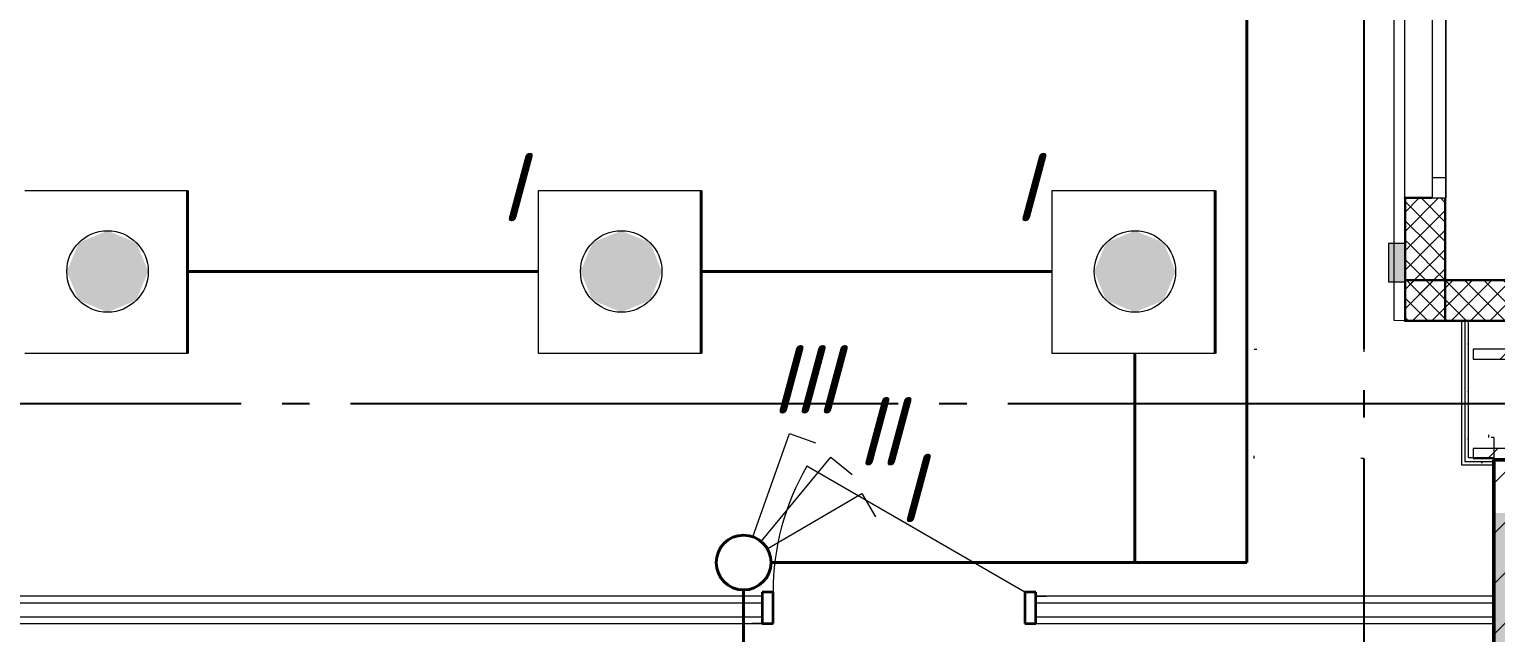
# Model space of a CAD drawing. Header units: millimetres. Extents: x 0 to 1286, y 0 to 420.
# Drawn here: x 466.5 to 520, y 301.2 to 323.3 of the extents above; entities that cross this region are included whole.
import ezdxf

# ---------------------------------------------------------------- set-up
doc = ezdxf.new("R2010")
doc.units = ezdxf.units.MM
doc.linetypes.add('ГОСТ 2.303 5', pattern=[24, 20, -1.5, 1, -1.5])
doc.linetypes.add('СПКБ-0000-000-АР#002$0$Achse', pattern=[2300, 0, -800, 1500, 0])
for name, color, linetype in [('Viewport2ForCustomObjects_0', 7, 'Continuous'), ('СПКБ-0000-000-АР#002$0$Двери ArchiCAD', 7, 'Continuous'), ('СПКБ-0000-000-АР#002$0$Колонны новые', 7, 'Continuous'), ('СПКБ-0000-000-АР#002$0$Окна ArchiCAD', 7, 'Continuous'), ('СПКБ-0000-000-АР#002$0$Перекрытие новые', 7, 'Continuous'), ('СПКБ-0000-000-АР#002$0$Стены', 7, 'Continuous'), ('СПКБ-0000-000-АР#002$0$Фахверк', 7, 'Continuous'), ('Строительные оси', 7, 'Continuous'), ('ЭО_РАБОЧЕЕ ОСВЕЩЕНИЕ', 7, 'Continuous')]:
    doc.layers.add(name, color=color, linetype=linetype)
for name, color, linetype, lineweight, true_color in [('СПКБ-0000-000-АР#002$0$Двери ArchiCAD_Ном._пера__161', 7, 'Continuous', 13, 0xe11606), ('СПКБ-0000-000-АР#002$0$Двери ArchiCAD_Ном._пера__23', 7, 'Continuous', 35, 0xff6600), ('СПКБ-0000-000-АР#002$0$Двери ArchiCAD_Ном._пера__3', 7, 'Continuous', 18, 0xff6600), ('СПКБ-0000-000-АР#002$0$Колонны новые_Ном._пера__108', 7, 'Continuous', 13, 0xfd8379), ('СПКБ-0000-000-АР#002$0$Окна ArchiCAD_Ном._пера__68', 7, 'Continuous', 20, 0xfd4435), ('СПКБ-0000-000-АР#002$0$Перекрытие новые_Ном._пера__161', 7, 'Continuous', 13, 0xe11606), ('СПКБ-0000-000-АР#002$0$Стены_Ном._пера__161', 7, 'Continuous', 13, 0xe11606), ('СПКБ-0000-000-АР#002$0$Стены_Ном._пера__58', 7, 'Continuous', 50, 0xdf0000), ('СПКБ-0000-000-АР#002$0$Стены_Ном._пера__68', 7, 'Continuous', 20, 0xfd4435), ('СПКБ-0000-000-АР#002$0$Фахверк_Ном._пера__102', 7, 'Continuous', 13, 0xcccccc)]:
    doc.layers.add(name, color=color, linetype=linetype, lineweight=lineweight, true_color=true_color)
for name, color, linetype, lineweight in [('СПКБ-0000-000-АР#002$0$Колонны новые_Ном._пера__20', 1, 'Continuous', 20), ('СПКБ-0000-000-АР#002$0$Линии_Ном._пера__2', 8, 'Continuous', 15), ('СПКБ-0000-000-АР#002$0$Окна ArchiCAD_Ном._пера__6', 5, 'Continuous', 9), ('СПКБ-0000-000-АР#002$0$Стены_Ном._пера__1', 7, 'Continuous', 13), ('СПКБ-0000-000-АР#002$0$Стены_Ном._пера__20', 1, 'Continuous', 20), ('СПКБ-0000-000-АР#002$0$Текст_Ном._пера__1', 7, 'Continuous', 13), ('СПКБ-0000-000-АР#002$0$Фахверк_Ном._пера__1', 7, 'Continuous', 13)]:
    doc.layers.add(name, color=color, linetype=linetype, lineweight=lineweight)
doc.styles.add('2.5', font='isocpeui.ttf')
pattern_1 = [(45, (0, 0), (-35.35534, 35.35534), []), (135, (0, 0), (35.35534, 35.35534), [])]
pattern_2 = [(0, (0, 0), (0, 75), [0, -75])]
pattern_3 = [(0, (0, 0), (0, 173.2051), [0, -100]), (0, (50, 86.6), (0, 173.2051), [0, -100])]

# ---------------------------------------------------------------- blocks, each defined once
blk = doc.blocks.new('*E728')
at = {"layer": 'Строительные оси', "color": 3, "linetype": 'ГОСТ 2.303 5', "lineweight": 25}
for p, q in [((177.431, 258.857), (177.431, -45.143)), ((280.431, 188.857), (-283.569, 188.857))]:
    blk.add_line(p, q, dxfattribs=at)
at = {"layer": 'ЭО_РАБОЧЕЕ ОСВЕЩЕНИЕ', "color": 5, "lineweight": 40}
for p, q in [((173.163, 183.059), (173.163, 217.37)), ((134.477, 196.647), (134.477, 190.697)), ((153.239, 196.647), (153.239, 190.697)), ((172.001, 196.647), (172.001, 190.697)), ((134.477, 193.689), (147.289, 193.689)), ((166.051, 193.689), (153.239, 193.689)), ((169.07, 183.061), (169.074, 190.697)), ((155.785, 183.059), (169.07, 183.059)), ((169.07, 183.061), (173.163, 183.059)), ((169.07, 183.059), (169.07, 183.061)), ((154.785, 165.131), (154.785, 182.059))]:
    blk.add_line(p, q, dxfattribs=at)
at = {"layer": 'ЭО_РАБОЧЕЕ ОСВЕЩЕНИЕ', "color": 7, "lineweight": 0}
for p, q in [((128.527, 196.647), (134.477, 196.647)), ((147.289, 190.697), (147.289, 196.647)), ((147.289, 196.647), (153.239, 196.647)), ((166.051, 190.697), (166.051, 196.647)), ((166.051, 196.647), (172.001, 196.647)), ((134.477, 190.697), (128.527, 190.697)), ((153.239, 190.697), (147.289, 190.697)), ((172.001, 190.697), (166.051, 190.697)), ((155.121, 184.001), (156.466, 187.768)), ((156.466, 187.768), (157.407, 187.432)), ((155.423, 183.829), (157.975, 186.909)), ((157.975, 186.909), (158.745, 186.271)), ((155.648, 183.564), (159.099, 185.586)), ((159.099, 185.586), (159.605, 184.723))]:
    blk.add_line(p, q, dxfattribs=at)
for centre in [(131.552, 193.689), (150.314, 193.689), (169.076, 193.689)]:
    blk.add_circle(centre, 1.488, dxfattribs=at)
at = {"layer": 'ЭО_РАБОЧЕЕ ОСВЕЩЕНИЕ', "color": 5, "lineweight": 40}
blk.add_circle((154.785, 183.059), 1, dxfattribs=at)
at = {"layer": 'ЭО_РАБОЧЕЕ ОСВЕЩЕНИЕ', "color": 5, "lineweight": 0}
for points in [[(131.552, 195.177), (130.5, 194.741), (132.604, 194.741)], [(150.314, 195.177), (149.262, 194.741), (151.366, 194.741)], [(169.076, 195.177), (168.024, 194.741), (170.127, 194.741)], [(130.5, 194.741), (130.065, 193.689), (133.04, 193.689)], [(130.5, 194.741), (132.604, 194.741), (133.04, 193.689)], [(149.262, 194.741), (148.826, 193.689), (151.801, 193.689)], [(149.262, 194.741), (151.366, 194.741), (151.801, 193.689)], [(168.024, 194.741), (167.588, 193.689), (170.563, 193.689)], [(168.024, 194.741), (170.127, 194.741), (170.563, 193.689)], [(130.065, 193.689), (130.5, 192.637), (132.604, 192.637)], [(130.065, 193.689), (133.04, 193.689), (132.604, 192.637)], [(148.826, 193.689), (149.262, 192.637), (151.366, 192.637)], [(148.826, 193.689), (151.801, 193.689), (151.366, 192.637)], [(167.588, 193.689), (168.024, 192.637), (170.127, 192.637)], [(167.588, 193.689), (170.563, 193.689), (170.127, 192.637)], [(130.5, 192.637), (132.604, 192.637), (131.552, 192.202)], [(149.262, 192.637), (151.366, 192.637), (150.314, 192.202)], [(168.024, 192.637), (170.127, 192.637), (169.076, 192.202)]]:
    blk.add_solid(points, dxfattribs=at)
blk = doc.blocks.new('СПКБ-0000-000-АР#002$0$Перекрытие_1', base_point=(-24406.7, -2530.4))
at = {"layer": 'СПКБ-0000-000-АР#002$0$Перекрытие новые_Ном._пера__161', "color": 12, "linetype": 'Continuous', "lineweight": 13, "true_color": 0xe11606, "flags": 128}
blk.add_lwpolyline([(-17956.9, 25286.1), (17852.7, 25286.1), (17852.7, 19190.9), (22461.7, 19187.9), (22461.7, 18552.9), (22461.7, 17602.9), (22461.7, 15678), (25022.7, 15678), (25022.7, 12764.4), (19954.3, 12763.6), (19944.2, 10016.9), (25022.7, 10016.9), (25022.7, 7088.9), (22461.7, 7088.9), (22461.7, 5117.1), (22461.7, 4167.1), (22461.7, 3579), (17852.7, 3579), (17852.7, -2530.3), (5844.3, -2530.3)], dxfattribs=at)
blk = doc.blocks.new('СПКБ-0000-000-АР#002$0$Стена_3', base_point=(25022.7, 19187.9))
at = {"layer": 'СПКБ-0000-000-АР#002$0$Стены_Ном._пера__68', "linetype": 'Continuous', "lineweight": 20, "true_color": 0xfd4435}
for points in [[(17893.1, 19334.9), (18633.1, 19334.9), (18633.1, 19337.9), (17893.1, 19337.9)], [(17893.1, 19190.9), (17893.1, 19187.9), (18633.1, 19187.9), (18633.1, 19190.9)]]:
    blk.add_hatch(color=20, dxfattribs=at).paths.add_polyline_path(points)
h = blk.add_hatch(dxfattribs=at)
h.set_pattern_fill('СЕТКА_5X5_ДИАГОНАЛЬНАЯ', color=20, style=0, pattern_type=2)
h.set_pattern_definition(pattern_1)
h.paths.add_polyline_path([(17893.1, 19190.9), (18633.1, 19190.9), (18633.1, 19287.9), (18633.1, 19334.9), (17893.1, 19334.9)])
at = {"layer": 'СПКБ-0000-000-АР#002$0$Стены_Ном._пера__68', "color": 20, "linetype": 'Continuous', "lineweight": 20, "true_color": 0xfd4435}
for p, q in [((18633.1, 19334.9), (17893.1, 19334.9)), ((17893.1, 19190.9), (18633.1, 19190.9))]:
    blk.add_line(p, q, dxfattribs=at)
at = {"layer": 'СПКБ-0000-000-АР#002$0$Стены_Ном._пера__68', "color": 20, "linetype": 'Continuous', "lineweight": 20, "true_color": 0xfd4435, "flags": 128}
for points in [[(18633.1, 19337.9), (17893.1, 19337.9)], [(17893.1, 19337.9), (17893.1, 19187.9)], [(17893.1, 19187.9), (18633.1, 19187.9)]]:
    blk.add_lwpolyline(points, dxfattribs=at)
blk = doc.blocks.new('СПКБ-0000-000-АР#002$0$Двустворчатое Окно 19')
at = {"layer": 'СПКБ-0000-000-АР#002$0$Окна ArchiCAD_Ном._пера__6', "color": 5, "linetype": 'Continuous', "lineweight": 9}
for p, q in [((-747, 100), (747, 100)), ((-750, 0), (-675, 0)), ((-675, 0), (-675, -50)), ((-675, 0), (-75, 0)), ((-75, -50), (-75, 0)), ((-75, 0), (0, 0)), ((0, 0), (75, 0)), ((75, 0), (75, -50)), ((75, 0), (675, 0)), ((675, -50), (675, 0)), ((675, 0), (750, 0)), ((-750, -50), (750, -50)), ((-675, -50), (-750, -50)), ((-75, -50), (-675, -50)), ((0, -50), (-75, -50)), ((75, -50), (0, -50)), ((675, -50), (75, -50)), ((750, -50), (675, -50))]:
    blk.add_line(p, q, dxfattribs=at)
at = {"layer": 'СПКБ-0000-000-АР#002$0$Окна ArchiCAD_Ном._пера__68', "color": 20, "linetype": 'Continuous', "lineweight": 20, "true_color": 0xfd4435}
for p, q in [((-750, -47), (-750, 0)), ((750, -47), (750, 0)), ((-750, -50), (-750, -47)), ((750, -50), (750, -47))]:
    blk.add_line(p, q, dxfattribs=at)
blk = doc.blocks.new('СПКБ-0000-000-АР#002$0$Стена_7', base_point=(17892.7, 19187.9))
at = {"layer": 'СПКБ-0000-000-АР#002$0$Стены_Ном._пера__68', "linetype": 'Continuous', "lineweight": 20, "true_color": 0xfd4435}
h = blk.add_hatch(dxfattribs=at)
h.set_pattern_fill('СЕТКА_5X5_ДИАГОНАЛЬНАЯ', color=20, style=0, pattern_type=2)
h.set_pattern_definition(pattern_1)
h.paths.add_polyline_path([(17895.7, 25309.1), (17895.7, 25025.7), (18039.7, 25025.7), (18039.7, 25453.1)])
for points in [[(18042.7, 25025.7), (18042.7, 25456.1), (18039.7, 25453.1), (18039.7, 25025.7)], [(17892.7, 25306.1), (17892.7, 25025.7), (17895.7, 25025.7), (17895.7, 25309.1)], [(17895.7, 25025.7), (17893.1, 25025.7), (17893.1, 24885.7), (17895.7, 24885.7)], [(18042.7, 24885.7), (18042.7, 25025.7), (18039.7, 25025.7), (18039.7, 24885.7)], [(17892.7, 24885.7), (17892.7, 21136.2), (17895.7, 21136.2), (17895.7, 24885.7)], [(18039.7, 24885.7), (18039.7, 21136.2), (18042.7, 21136.2), (18042.7, 24885.7)], [(17892.7, 21136.2), (17892.7, 21133.2), (17992.7, 21133.2), (17992.7, 21136.2), (17895.7, 21136.2)], [(17892.7, 19639.2), (17892.7, 19636.2), (17895.7, 19636.2), (17992.7, 19636.2), (17992.7, 19639.2)], [(17892.7, 19470.7), (17895.7, 19470.7), (17895.7, 19636.2), (17892.7, 19636.2)], [(18039.7, 19636.2), (18039.7, 19470.7), (18042.7, 19470.7), (18042.7, 19636.2)], [(17895.7, 19470.7), (17893.1, 19470.7), (17893.1, 19330.7), (17895.7, 19330.7)], [(18042.7, 19330.7), (18042.7, 19470.7), (18039.7, 19470.7), (18039.7, 19330.7)], [(17892.7, 19330.7), (17892.7, 19187.9), (17895.7, 19187.9), (17895.7, 19330.7)], [(18042.7, 19187.9), (18042.7, 19330.7), (18039.7, 19330.7), (18039.7, 19187.9)]]:
    blk.add_hatch(color=20, dxfattribs=at).paths.add_polyline_path(points)
h = blk.add_hatch(dxfattribs=at)
h.set_pattern_fill('СЕТКА_5X5_ДИАГОНАЛЬНАЯ', color=20, style=0, pattern_type=2)
h.set_pattern_definition(pattern_1)
h.paths.add_polyline_path([(18039.7, 24885.7), (18039.7, 25025.7), (17895.7, 25025.7), (17895.7, 24885.7)])
h = blk.add_hatch(dxfattribs=at)
h.set_pattern_fill('СЕТКА_5X5_ДИАГОНАЛЬНАЯ', color=20, style=0, pattern_type=2)
h.set_pattern_definition(pattern_1)
h.paths.add_polyline_path([(17895.7, 24885.7), (17895.7, 21136.2), (17992.7, 21136.2), (18039.7, 21136.2), (18039.7, 24885.7)])
h = blk.add_hatch(dxfattribs=at)
h.set_pattern_fill('СЕТКА_5X5_ДИАГОНАЛЬНАЯ', color=20, style=0, pattern_type=2)
h.set_pattern_definition(pattern_1)
h.paths.add_polyline_path([(17895.7, 19470.7), (18039.7, 19470.7), (18039.7, 19636.2), (17992.7, 19636.2), (17895.7, 19636.2)])
h = blk.add_hatch(dxfattribs=at)
h.set_pattern_fill('СЕТКА_5X5_ДИАГОНАЛЬНАЯ', color=20, style=0, pattern_type=2)
h.set_pattern_definition(pattern_1)
h.paths.add_polyline_path([(18039.7, 19330.7), (18039.7, 19470.7), (17895.7, 19470.7), (17895.7, 19330.7)])
h = blk.add_hatch(dxfattribs=at)
h.set_pattern_fill('СЕТКА_5X5_ДИАГОНАЛЬНАЯ', color=20, style=0, pattern_type=2)
h.set_pattern_definition(pattern_1)
h.paths.add_polyline_path([(17895.7, 19330.7), (17895.7, 19187.9), (18039.7, 19187.9), (18039.7, 19330.7)])
at = {"layer": 'СПКБ-0000-000-АР#002$0$Стены_Ном._пера__68', "color": 20, "linetype": 'Continuous', "lineweight": 20, "true_color": 0xfd4435}
for p, q in [((18039.7, 25025.7), (18039.7, 25453.1)), ((17895.7, 25309.1), (17895.7, 25025.7)), ((17895.7, 25025.7), (17895.7, 24885.7)), ((18039.7, 24885.7), (18039.7, 25025.7)), ((17895.7, 24885.7), (17895.7, 21136.2)), ((18039.7, 21136.2), (18039.7, 24885.7)), ((17892.7, 21136.2), (17892.7, 21133.2)), ((17992.7, 21133.2), (17892.7, 21133.2)), ((17895.7, 21136.2), (17992.7, 21136.2)), ((17992.7, 21136.2), (17992.7, 21133.2)), ((18039.7, 21136.2), (17992.7, 21136.2)), ((18042.7, 21136.2), (18039.7, 21136.2)), ((17992.7, 19639.2), (17892.7, 19639.2)), ((17892.7, 19636.2), (17892.7, 19639.2)), ((17895.7, 19636.2), (17895.7, 19470.7)), ((17895.7, 19636.2), (17992.7, 19636.2)), ((17992.7, 19636.2), (17992.7, 19639.2)), ((18039.7, 19636.2), (17992.7, 19636.2)), ((18039.7, 19470.7), (18039.7, 19636.2)), ((18042.7, 19636.2), (18039.7, 19636.2)), ((17895.7, 19470.7), (17895.7, 19330.7)), ((18039.7, 19330.7), (18039.7, 19470.7)), ((17895.7, 19330.7), (17895.7, 19187.9)), ((18039.7, 19187.9), (18039.7, 19330.7))]:
    blk.add_line(p, q, dxfattribs=at)
at = {"layer": 'СПКБ-0000-000-АР#002$0$Стены_Ном._пера__68', "color": 20, "linetype": 'Continuous', "lineweight": 20, "true_color": 0xfd4435, "flags": 128}
for points in [[(18042.7, 21136.2), (18042.7, 25456.1)], [(17892.7, 25306.1), (17892.7, 25025.7)], [(17892.7, 24885.7), (17892.7, 21136.2)], [(17892.7, 19636.2), (17892.7, 19470.7)], [(18042.7, 19187.9), (18042.7, 19636.2)], [(17892.7, 19330.7), (17892.7, 19187.9)], [(17892.7, 19187.9), (18042.7, 19187.9)]]:
    blk.add_lwpolyline(points, dxfattribs=at)
at = {"layer": 'СПКБ-0000-000-АР#002$0$Окна ArchiCAD', "color": 5, "linetype": 'Continuous', "lineweight": 9, "xscale": -1, "zscale": 1000, "rotation": 90}
blk.add_blockref('СПКБ-0000-000-АР#002$0$Двустворчатое Окно 19', (17992.7, 20386.2), dxfattribs=at)
blk = doc.blocks.new('СПКБ-0000-000-АР#002$0$Стена_16', base_point=(18343.1, 18680.7))
at = {"layer": 'СПКБ-0000-000-АР#002$0$Стены_Ном._пера__20', "linetype": 'Continuous', "lineweight": 20}
h = blk.add_hatch(dxfattribs=at)
h.set_pattern_fill('КИРПИЧ_ОБЫКНОВЕННЫЙ', color=1, style=0, pattern_type=2)
h.set_pattern_definition([(45, (0, 0), (-91.9239, 91.9239), [])])
h.paths.add_polyline_path([(18468.1, 18680.7), (18218.1, 18680.7), (18218.1, 15085.6), (18353.1, 15085.6), (18468.1, 15085.6)])
at = {"layer": 'СПКБ-0000-000-АР#002$0$Стены_Ном._пера__58', "color": 12, "linetype": 'Continuous', "lineweight": 50, "true_color": 0xdf0000, "flags": 128}
for points in [[(18218.1, 18680.7), (18218.1, 15085.6)], [(18468.1, 18680.7), (18218.1, 18680.7)]]:
    blk.add_lwpolyline(points, dxfattribs=at)
blk = doc.blocks.new('СПКБ-0000-000-АР#002$0$Однопольная Дверь 19_5')
at = {"layer": 'СПКБ-0000-000-АР#002$0$Двери ArchiCAD_Ном._пера__161', "color": 12, "linetype": 'Continuous', "lineweight": 13, "true_color": 0xe11606}
for p, q in [((-500, -15), (-537, -15)), ((-500, -40), (-500, -15)), ((-500, -90), (-500, -40)), ((500, -40), (500, -15)), ((500, -15), (537, -15)), ((500, -90), (500, -40)), ((-500, -115), (-500, -90)), ((500, -115), (500, -90)), ((-500, -115), (-537, -115)), ((500, -115), (537, -115))]:
    blk.add_line(p, q, dxfattribs=at)
at = {"layer": 'СПКБ-0000-000-АР#002$0$Двери ArchiCAD_Ном._пера__23', "color": 30, "linetype": 'Continuous', "lineweight": 35, "true_color": 0xff6600}
for p, q in [((-460, 0), (-500, 0)), ((-500, 0), (-500, -115)), ((-460, -115), (-460, 0)), ((500, 0), (460, 0)), ((460, 0), (460, -115)), ((500, -115), (500, 0)), ((-500, -115), (-460, -115)), ((460, -115), (500, -115))]:
    blk.add_line(p, q, dxfattribs=at)
at = {"layer": 'СПКБ-0000-000-АР#002$0$Двери ArchiCAD_Ном._пера__3', "color": 30, "linetype": 'Continuous', "lineweight": 18, "true_color": 0xff6600}
blk.add_line((460, 0), (-336.7, 460), dxfattribs=at)
blk.add_arc((460, 0), 920, 150, 180, dxfattribs=at)
blk = doc.blocks.new('СПКБ-0000-000-АР#002$0$Стена_47', base_point=(-13768.7, 18082.9))
at = {"layer": 'СПКБ-0000-000-АР#002$0$Стены_Ном._пера__161', "linetype": 'Continuous', "lineweight": 13, "true_color": 0xe11606}
h = blk.add_hatch(dxfattribs=at)
h.set_pattern_fill('ГИПС', color=12, style=0, pattern_type=2)
h.set_pattern_definition(pattern_2)
h.paths.add_polyline_path([(15546, 18182.9), (8246.3, 18182.9), (8246.3, 18157.9), (15546, 18157.9)])
h = blk.add_hatch(dxfattribs=at)
h.set_pattern_fill('ГИПС', color=12, style=0, pattern_type=2)
h.set_pattern_definition(pattern_2)
h.paths.add_polyline_path([(18218.1, 18182.9), (16546, 18182.9), (16546, 18157.9), (18218.1, 18157.9)])
h = blk.add_hatch(dxfattribs=at)
h.set_pattern_fill('ГИПС', color=12, style=0, pattern_type=2)
h.set_pattern_definition(pattern_2)
h.paths.add_polyline_path([(8246.3, 18082.9), (15546, 18082.9), (15546, 18107.9), (8246.3, 18107.9)])
h = blk.add_hatch(dxfattribs=at)
h.set_pattern_fill('ГИПС', color=12, style=0, pattern_type=2)
h.set_pattern_definition(pattern_2)
h.paths.add_polyline_path([(16546, 18082.9), (18218.1, 18082.9), (18218.1, 18107.9), (16546, 18107.9)])
at = {"layer": 'СПКБ-0000-000-АР#002$0$Стены_Ном._пера__161', "color": 12, "linetype": 'Continuous', "lineweight": 13, "true_color": 0xe11606}
for p, q in [((15546, 18157.9), (8246.3, 18157.9)), ((15546, 18182.9), (15509, 18182.9)), ((15546, 18157.9), (15546, 18182.9)), ((15546, 18107.9), (15546, 18157.9)), ((16546, 18182.9), (16583, 18182.9)), ((16546, 18157.9), (16546, 18182.9)), ((18218.1, 18157.9), (16546, 18157.9)), ((16546, 18107.9), (16546, 18157.9)), ((8246.3, 18107.9), (15546, 18107.9)), ((15546, 18082.9), (15546, 18107.9)), ((16546, 18107.9), (18218.1, 18107.9)), ((16546, 18082.9), (16546, 18107.9)), ((15546, 18082.9), (15509, 18082.9)), ((16546, 18082.9), (16583, 18082.9))]:
    blk.add_line(p, q, dxfattribs=at)
at = {"layer": 'СПКБ-0000-000-АР#002$0$Стены_Ном._пера__161', "color": 12, "linetype": 'Continuous', "lineweight": 13, "true_color": 0xe11606, "flags": 128}
for points in [[(15546, 18182.9), (12223.1, 18182.9)], [(18218.1, 18182.9), (16546, 18182.9)], [(18218.1, 18082.9), (18218.1, 18182.9)], [(8246.3, 18082.9), (15546, 18082.9)], [(16546, 18082.9), (18218.1, 18082.9)]]:
    blk.add_lwpolyline(points, dxfattribs=at)
at = {"layer": 'СПКБ-0000-000-АР#002$0$Двери ArchiCAD', "color": 21, "linetype": 'Continuous', "lineweight": 18, "true_color": 0xff9955, "zscale": 1000}
blk.add_blockref('СПКБ-0000-000-АР#002$0$Однопольная Дверь 19_5', (16046, 18197.9), dxfattribs=at)
blk = doc.blocks.new('СПКБ-0000-000-АР#002$0$Стена_117', base_point=(18200.6, 18762.9))
at = {"layer": 'СПКБ-0000-000-АР#002$0$Стены_Ном._пера__20', "linetype": 'Continuous', "lineweight": 20}
h = blk.add_hatch(dxfattribs=at)
h.set_pattern_fill('ШТУКАТУРКА', color=1, style=0, pattern_type=2)
h.set_pattern_definition(pattern_3)
h.paths.add_polyline_path([(18100.6, 19187.9), (18100.6, 18662.9), (18112.6, 18674.9), (18112.6, 19187.9)])
h = blk.add_hatch(dxfattribs=at)
h.set_pattern_fill('ШТУКАТУРКА', color=1, style=0, pattern_type=2)
h.set_pattern_definition(pattern_3)
h.paths.add_polyline_path([(18125.6, 18687.9), (18125.6, 19187.9), (18112.6, 19187.9), (18112.6, 18674.9)])
at = {"layer": 'СПКБ-0000-000-АР#002$0$Стены_Ном._пера__1', "color": 7, "linetype": 'Continuous', "lineweight": 13, "flags": 128}
blk.add_lwpolyline([(18200.6, 19187.9), (18125.6, 19187.9)], dxfattribs=at)
at = {"layer": 'СПКБ-0000-000-АР#002$0$Стены_Ном._пера__1', "color": 7, "linetype": 'СПКБ-0000-000-АР#002$0$Achse', "lineweight": 13, "flags": 128}
blk.add_lwpolyline([(18200.6, 18762.9), (18200.6, 19187.9)], dxfattribs=at)
at = {"layer": 'СПКБ-0000-000-АР#002$0$Стены_Ном._пера__20', "color": 1, "linetype": 'Continuous', "lineweight": 20, "flags": 128}
for points in [[(18112.6, 19187.9), (18100.6, 19187.9)], [(18100.6, 19187.9), (18100.6, 18662.9)], [(18125.6, 19187.9), (18112.6, 19187.9)]]:
    blk.add_lwpolyline(points, dxfattribs=at)
at = {"layer": 'СПКБ-0000-000-АР#002$0$Стены_Ном._пера__68', "color": 20, "linetype": 'Continuous', "lineweight": 20, "true_color": 0xfd4435}
for p, q in [((18112.6, 19187.9), (18112.6, 18674.9)), ((18125.6, 18687.9), (18125.6, 19187.9))]:
    blk.add_line(p, q, dxfattribs=at)
blk = doc.blocks.new('СПКБ-0000-000-АР#002$0$Стена_118', base_point=(18218.1, 18762.9))
at = {"layer": 'СПКБ-0000-000-АР#002$0$Стены_Ном._пера__20', "linetype": 'Continuous', "lineweight": 20}
h = blk.add_hatch(dxfattribs=at)
h.set_pattern_fill('ШТУКАТУРКА', color=1, style=0, pattern_type=2)
h.set_pattern_definition(pattern_3)
h.paths.add_polyline_path([(18100.6, 18662.9), (18218.1, 18662.9), (18218.1, 18674.9), (18112.6, 18674.9)])
h = blk.add_hatch(dxfattribs=at)
h.set_pattern_fill('ШТУКАТУРКА', color=1, style=0, pattern_type=2)
h.set_pattern_definition(pattern_3)
h.paths.add_polyline_path([(18218.1, 18687.9), (18125.6, 18687.9), (18112.6, 18674.9), (18218.1, 18674.9)])
at = {"layer": 'СПКБ-0000-000-АР#002$0$Стены_Ном._пера__1', "color": 7, "linetype": 'СПКБ-0000-000-АР#002$0$Achse', "lineweight": 13, "flags": 128}
blk.add_lwpolyline([(18218.1, 18762.9), (18200.6, 18762.9)], dxfattribs=at)
at = {"layer": 'СПКБ-0000-000-АР#002$0$Стены_Ном._пера__1', "color": 7, "linetype": 'Continuous', "lineweight": 13, "flags": 128}
blk.add_lwpolyline([(18218.1, 18762.9), (18218.1, 18687.9)], dxfattribs=at)
at = {"layer": 'СПКБ-0000-000-АР#002$0$Стены_Ном._пера__20', "color": 1, "linetype": 'Continuous', "lineweight": 20, "flags": 128}
for points in [[(18100.6, 18662.9), (18218.1, 18662.9)], [(18218.1, 18687.9), (18218.1, 18674.9)], [(18218.1, 18674.9), (18218.1, 18662.9)]]:
    blk.add_lwpolyline(points, dxfattribs=at)
at = {"layer": 'СПКБ-0000-000-АР#002$0$Стены_Ном._пера__68', "color": 20, "linetype": 'Continuous', "lineweight": 20, "true_color": 0xfd4435}
for p, q in [((18112.6, 18674.9), (18218.1, 18674.9)), ((18218.1, 18687.9), (18125.6, 18687.9))]:
    blk.add_line(p, q, dxfattribs=at)
blk = doc.blocks.new('СПКБ-0000-000-АР#002$0$Колонна_99', base_point=(18343.1, 18885.7))
at = {"layer": 'СПКБ-0000-000-АР#002$0$Колонны новые_Ном._пера__108', "linetype": 'Continuous', "lineweight": 13, "true_color": 0xfd8379}
h = blk.add_hatch(dxfattribs=at)
h.set_pattern_fill('СТАЛЬ', color=11, style=0, pattern_type=2)
h.set_pattern_definition([(45, (0, 0), (-159.099, 159.099), []), (45, (-53.03, 53.03), (-159.099, 159.099), [])])
h.paths.add_polyline_path([(18143.1, 18685.7), (18543.1, 18685.7), (18543.1, 18722.4), (18354.8, 18722.4), (18354.8, 19049.1), (18543.1, 19049.1), (18543.1, 19085.7), (18143.1, 19085.7), (18143.1, 19049.1), (18331.4, 19049.1), (18331.4, 18722.4), (18143.1, 18722.4)])
at = {"layer": 'СПКБ-0000-000-АР#002$0$Колонны новые_Ном._пера__20', "color": 1, "linetype": 'Continuous', "lineweight": 20}
for p, q in [((18543.1, 19085.7), (18143.1, 19085.7)), ((18143.1, 19085.7), (18143.1, 19049.1)), ((18543.1, 19049.1), (18543.1, 19085.7)), ((18143.1, 19049.1), (18331.4, 19049.1)), ((18331.4, 19049.1), (18331.4, 18722.4)), ((18354.8, 18722.4), (18354.8, 19049.1)), ((18354.8, 19049.1), (18543.1, 19049.1)), ((18331.4, 18722.4), (18143.1, 18722.4)), ((18143.1, 18722.4), (18143.1, 18685.7)), ((18543.1, 18722.4), (18354.8, 18722.4)), ((18543.1, 18685.7), (18543.1, 18722.4)), ((18143.1, 18685.7), (18543.1, 18685.7))]:
    blk.add_line(p, q, dxfattribs=at)
blk = doc.blocks.new('СПКБ-0000-000-АР#002$0$Колонна_139', base_point=(17863.1, 19400.7))
at = {"layer": 'СПКБ-0000-000-АР#002$0$Фахверк_Ном._пера__102', "linetype": 'Continuous', "lineweight": 13, "true_color": 0xcccccc}
blk.add_hatch(color=254, dxfattribs=at).paths.add_polyline_path([(17893.1, 19330.7), (17893.1, 19470.7), (17833.1, 19470.7), (17833.1, 19330.7)])
at = {"layer": 'СПКБ-0000-000-АР#002$0$Фахверк_Ном._пера__1', "color": 7, "linetype": 'Continuous', "lineweight": 13, "flags": 128}
blk.add_lwpolyline([(17893.1, 19330.7), (17893.1, 19470.7), (17833.1, 19470.7), (17833.1, 19330.7)], close=True, dxfattribs=at)
blk = doc.blocks.new('*E727')
at = {"layer": 'СПКБ-0000-000-АР#002$0$Текст_Ном._пера__1', "linetype": 'Continuous', "lineweight": 13}
blk.add_hatch(color=7, dxfattribs=at).paths.add_polyline_path([(461, 233.525), (458.5, 233.525), (458.5, 220.609), (461, 220.609)])
at = {"layer": 'СПКБ-0000-000-АР#002$0$Линии_Ном._пера__2', "color": 8, "linetype": 'СПКБ-0000-000-АР#002$0$Achse', "lineweight": 15}
for p, q in [((449.75, 239.515), (453.75, 239.515)), ((449.75, 235.515), (449.75, 239.515)), ((453.75, 239.515), (453.75, 235.515)), ((453.75, 235.515), (449.75, 235.515))]:
    blk.add_line(p, q, dxfattribs=at)
at = {"layer": 'СПКБ-0000-000-АР#002$0$Колонны новые', "color": 1, "lineweight": 20, "xscale": 0.01, "yscale": 0.01, "zscale": 0.01}
blk.add_blockref('СПКБ-0000-000-АР#002$0$Колонна_99', (459.75, 237.515), dxfattribs=at)
at = {"layer": 'СПКБ-0000-000-АР#002$0$Перекрытие новые', "color": 12, "linetype": 'Continuous', "lineweight": 13, "true_color": 0xe11606, "xscale": 0.01, "yscale": 0.01, "zscale": 0.01}
blk.add_blockref('СПКБ-0000-000-АР#002$0$Перекрытие_1', (32.251, 23.353), dxfattribs=at)
at = {"layer": 'СПКБ-0000-000-АР#002$0$Стены', "color": 20, "lineweight": 20, "true_color": 0xfd4435, "xscale": 0.01, "yscale": 0.01, "zscale": 0.01}
for name, p in [('СПКБ-0000-000-АР#002$0$Стена_7', (455.245, 240.536)), ('СПКБ-0000-000-АР#002$0$Стена_3', (526.546, 240.536))]:
    blk.add_blockref(name, p, dxfattribs=at)
at = {"layer": 'СПКБ-0000-000-АР#002$0$Стены', "color": 12, "lineweight": 50, "true_color": 0xdf0000, "xscale": 0.01, "yscale": 0.01, "zscale": 0.01}
for name, p in [('СПКБ-0000-000-АР#002$0$Стена_117', (458.325, 236.286)), ('СПКБ-0000-000-АР#002$0$Стена_118', (458.5, 236.286)), ('СПКБ-0000-000-АР#002$0$Стена_16', (459.75, 235.464))]:
    blk.add_blockref(name, p, dxfattribs=at)
at = {"layer": 'СПКБ-0000-000-АР#002$0$Стены', "color": 12, "lineweight": 13, "true_color": 0xe11606, "xscale": 0.01, "yscale": 0.01, "zscale": 0.01}
blk.add_blockref('СПКБ-0000-000-АР#002$0$Стена_47', (138.631, 229.486), dxfattribs=at)
at = {"layer": 'СПКБ-0000-000-АР#002$0$Фахверк', "color": 7, "lineweight": 13, "xscale": 0.01, "yscale": 0.01, "zscale": 0.01}
blk.add_blockref('СПКБ-0000-000-АР#002$0$Колонна_139', (454.95, 242.665), dxfattribs=at)

msp = doc.modelspace()

# ---------------------------------------------------------------- block references
msp.add_blockref('*E727', (61.438, 72.071))
at = {"layer": 'Viewport2ForCustomObjects_0'}
msp.add_blockref('*E728', (337.756, 120.729), dxfattribs=at)

# ---------------------------------------------------------------- texts
at = {"layer": 'ЭО_РАБОЧЕЕ ОСВЕЩЕНИЕ', "char_height": 2.5, "attachment_point": 5, "style": '2.5'}
for s, insert in [('I', (484.066, 317.502)), ('I', (502.827, 317.502)), ('III', (494.763, 310.48)), ('II', (497.495, 308.584)), ('I', (498.604, 306.512))]:
    msp.add_mtext(s, dxfattribs=dict(at, insert=insert))

doc.saveas('drawing.dxf')
